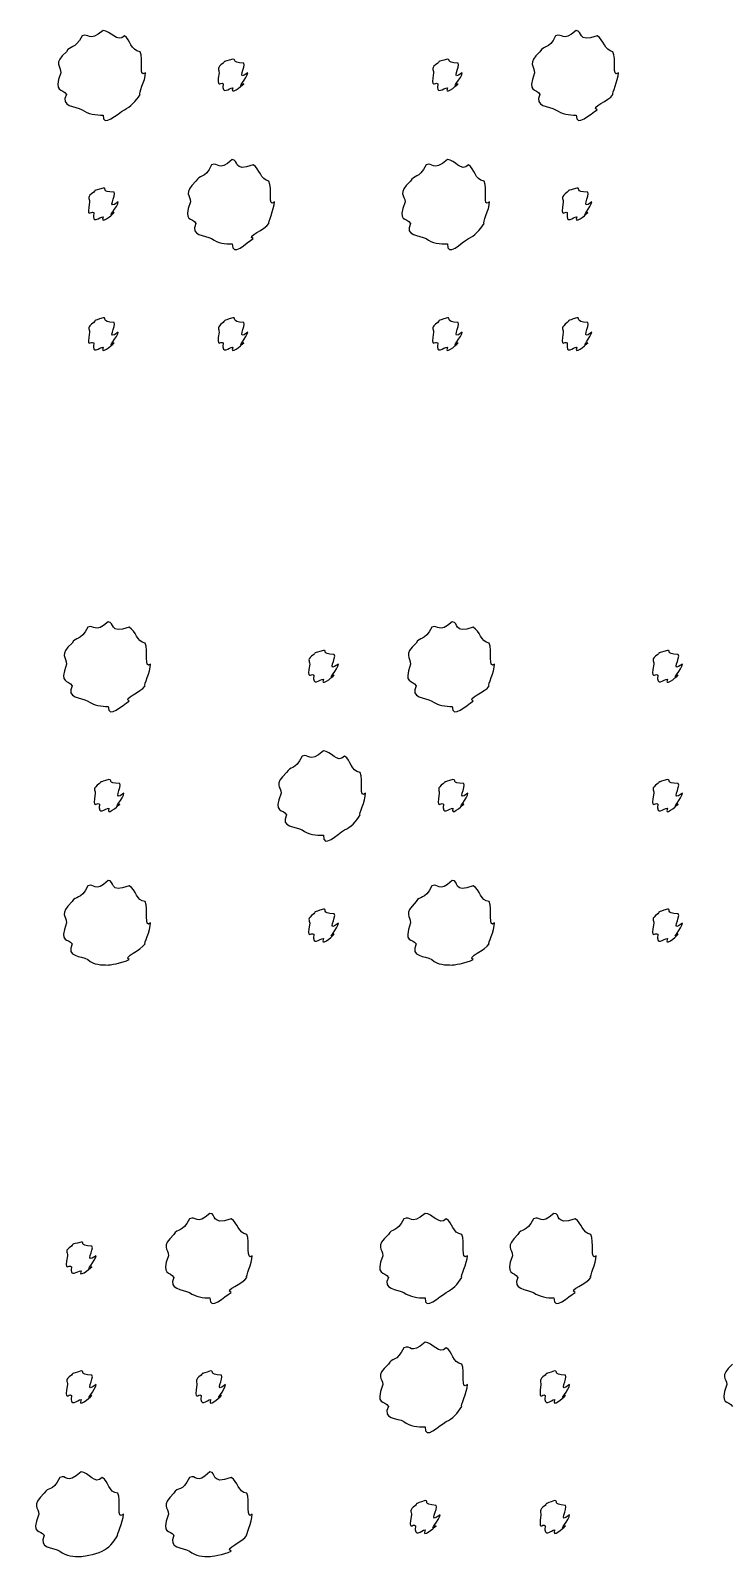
# Model space of a CAD drawing. Header units: millimetres. Extents: x -178 to -32, y 41 to 266.
# Drawn here: x -112.6 to -106.98, y 160.67 to 173 of the extents above; entities that cross this region are included whole.
import ezdxf

# ---------------------------------------------------------------- set-up
doc = ezdxf.new("R2010")
doc.units = ezdxf.units.MM
doc.layers.get('0').update_dxf_attribs({"linetype": 'CONTINUOUS'})

msp = doc.modelspace()

# ---------------------------------------------------------------- linework, layer by layer
at = {"color": 0}
for p, q in [((-112.015, 172.999), (-112.015, 172.999)), ((-108.191, 172.999), (-108.191, 172.999)), ((-110.967, 172.767), (-110.967, 172.767)), ((-109.232, 172.767), (-109.232, 172.767)), ((-110.973, 171.957), (-110.973, 171.957)), ((-109.232, 171.957), (-109.232, 171.957)), ((-112.015, 171.726), (-112.015, 171.726)), ((-108.185, 171.726), (-108.185, 171.726)), ((-112.015, 170.678), (-112.015, 170.678)), ((-110.967, 170.678), (-110.967, 170.678)), ((-109.232, 170.678), (-109.232, 170.678)), ((-108.185, 170.678), (-108.185, 170.678)), ((-111.975, 168.22), (-111.975, 168.22)), ((-109.192, 168.22), (-109.192, 168.22)), ((-110.234, 167.989), (-110.234, 167.989)), ((-107.452, 167.989), (-107.452, 167.989)), ((-110.234, 167.178), (-110.234, 167.178)), ((-111.969, 166.946), (-111.969, 166.946)), ((-109.187, 166.946), (-109.187, 166.946)), ((-107.452, 166.946), (-107.452, 166.946)), ((-111.975, 166.131), (-111.975, 166.131)), ((-109.192, 166.131), (-109.192, 166.131)), ((-110.234, 165.899), (-110.234, 165.899)), ((-107.452, 165.899), (-107.452, 165.899)), ((-111.152, 163.439), (-111.152, 163.439)), ((-109.412, 163.439), (-109.412, 163.439)), ((-108.37, 163.439), (-108.37, 163.439)), ((-112.194, 163.208), (-112.194, 163.208)), ((-109.412, 162.398), (-109.412, 162.398)), ((-112.194, 162.166), (-112.194, 162.166)), ((-111.147, 162.166), (-111.147, 162.166)), ((-108.365, 162.166), (-108.365, 162.166)), ((-112.194, 161.35), (-112.194, 161.35)), ((-111.152, 161.35), (-111.152, 161.35)), ((-109.412, 161.119), (-109.412, 161.119)), ((-108.365, 161.119), (-108.365, 161.119))]:
    msp.add_line(p, q, dxfattribs=at)
for points in [[(-112.186, 172.955), (-112.248, 172.839), (-112.282, 172.883), (-112.312, 172.828)], [(-112.015, 172.999), (-112.137, 172.897), (-112.13, 172.984), (-112.186, 172.955)], [(-111.844, 172.955), (-111.902, 172.897), (-111.955, 172.999), (-112.015, 172.999)], [(-111.717, 172.828), (-111.796, 172.839), (-111.791, 172.925), (-111.844, 172.955)], [(-108.356, 172.955), (-108.414, 172.839), (-108.453, 172.883), (-108.483, 172.828)], [(-108.191, 172.999), (-108.304, 172.897), (-108.301, 172.984), (-108.356, 172.955)], [(-108.02, 172.955), (-108.191, 172.897), (-108.131, 172.999), (-108.191, 172.999)], [(-107.893, 172.828), (-107.962, 172.839), (-107.965, 172.925), (-108.02, 172.955)], [(-112.312, 172.828), (-112.424, 172.729), (-112.357, 172.715), (-112.357, 172.657)], [(-111.673, 172.657), (-111.734, 172.61), (-111.687, 172.773), (-111.717, 172.828)], [(-108.483, 172.828), (-108.59, 172.729), (-108.527, 172.715), (-108.527, 172.657)], [(-107.849, 172.657), (-107.904, 172.61), (-107.863, 172.773), (-107.893, 172.828)], [(-112.357, 172.657), (-112.424, 172.489), (-112.341, 172.536), (-112.312, 172.481)], [(-111.717, 172.481), (-111.734, 172.489), (-111.673, 172.594), (-111.673, 172.657)], [(-111.045, 172.734), (-111.101, 172.698), (-111.078, 172.686), (-111.078, 172.657)], [(-111.078, 172.657), (-111.101, 172.515), (-111.067, 172.591), (-111.045, 172.569)], [(-110.967, 172.767), (-111.057, 172.743), (-111.023, 172.756), (-111.045, 172.734)], [(-110.879, 172.734), (-110.991, 172.743), (-110.93, 172.767), (-110.967, 172.767)], [(-110.846, 172.657), (-110.947, 172.581), (-110.857, 172.712), (-110.879, 172.734)], [(-110.879, 172.569), (-110.947, 172.515), (-110.846, 172.62), (-110.846, 172.657)], [(-109.31, 172.734), (-109.37, 172.698), (-109.343, 172.686), (-109.343, 172.657)], [(-109.343, 172.657), (-109.37, 172.515), (-109.332, 172.591), (-109.31, 172.569)], [(-109.232, 172.767), (-109.326, 172.743), (-109.288, 172.756), (-109.31, 172.734)], [(-109.144, 172.734), (-109.26, 172.743), (-109.195, 172.767), (-109.232, 172.767)], [(-109.111, 172.657), (-109.216, 172.581), (-109.122, 172.712), (-109.144, 172.734)], [(-109.144, 172.569), (-109.216, 172.515), (-109.111, 172.62), (-109.111, 172.657)], [(-108.527, 172.657), (-108.59, 172.489), (-108.512, 172.536), (-108.483, 172.481)], [(-107.893, 172.481), (-107.904, 172.489), (-107.849, 172.594), (-107.849, 172.657)], [(-111.045, 172.569), (-111.057, 172.471), (-110.996, 172.536), (-110.967, 172.536)], [(-110.967, 172.536), (-110.991, 172.471), (-110.901, 172.547), (-110.879, 172.569)], [(-109.31, 172.569), (-109.326, 172.471), (-109.262, 172.536), (-109.232, 172.536)], [(-109.232, 172.536), (-109.26, 172.471), (-109.166, 172.547), (-109.144, 172.569)], [(-112.312, 172.481), (-112.365, 172.383), (-112.241, 172.388), (-112.186, 172.359)], [(-111.844, 172.359), (-111.796, 172.383), (-111.75, 172.428), (-111.717, 172.481)], [(-108.483, 172.481), (-108.532, 172.383), (-108.411, 172.388), (-108.356, 172.359)], [(-108.02, 172.359), (-108.081, 172.383), (-107.922, 172.428), (-107.893, 172.481)], [(-112.186, 172.359), (-112.137, 172.324), (-112.073, 172.315), (-112.015, 172.315)], [(-112.015, 172.315), (-112.02, 172.207), (-111.899, 172.329), (-111.844, 172.359)], [(-108.356, 172.359), (-108.304, 172.324), (-108.246, 172.315), (-108.191, 172.315)], [(-108.191, 172.315), (-108.191, 172.207), (-108.075, 172.329), (-108.02, 172.359)], [(-111.138, 171.913), (-111.196, 171.792), (-111.235, 171.839), (-111.265, 171.781)], [(-110.973, 171.957), (-111.086, 171.85), (-111.083, 171.942), (-111.138, 171.913)], [(-110.802, 171.913), (-110.973, 171.85), (-110.914, 171.957), (-110.973, 171.957)], [(-110.675, 171.781), (-110.744, 171.792), (-110.747, 171.883), (-110.802, 171.913)], [(-109.403, 171.913), (-109.466, 171.792), (-109.5, 171.839), (-109.53, 171.781)], [(-109.232, 171.957), (-109.355, 171.85), (-109.348, 171.942), (-109.403, 171.913)], [(-109.062, 171.913), (-109.119, 171.85), (-109.173, 171.957), (-109.232, 171.957)], [(-108.935, 171.781), (-109.013, 171.792), (-109.009, 171.883), (-109.062, 171.913)], [(-112.092, 171.693), (-112.153, 171.651), (-112.125, 171.644), (-112.125, 171.615)], [(-112.015, 171.726), (-112.109, 171.695), (-112.07, 171.715), (-112.092, 171.693)], [(-111.927, 171.693), (-112.042, 171.695), (-111.978, 171.726), (-112.015, 171.726)], [(-111.893, 171.615), (-111.998, 171.534), (-111.905, 171.67), (-111.927, 171.693)], [(-111.265, 171.781), (-111.373, 171.678), (-111.309, 171.67), (-111.309, 171.615)], [(-110.631, 171.615), (-110.686, 171.56), (-110.645, 171.726), (-110.675, 171.781)], [(-109.53, 171.781), (-109.642, 171.678), (-109.574, 171.67), (-109.574, 171.615)], [(-108.891, 171.615), (-108.952, 171.56), (-108.905, 171.726), (-108.935, 171.781)], [(-108.262, 171.693), (-108.319, 171.651), (-108.295, 171.644), (-108.295, 171.615)], [(-108.185, 171.726), (-108.275, 171.695), (-108.24, 171.715), (-108.262, 171.693)], [(-108.097, 171.693), (-108.209, 171.695), (-108.148, 171.726), (-108.185, 171.726)], [(-108.064, 171.615), (-108.164, 171.534), (-108.075, 171.67), (-108.097, 171.693)], [(-112.125, 171.615), (-112.153, 171.468), (-112.114, 171.549), (-112.092, 171.527)], [(-111.927, 171.527), (-111.998, 171.468), (-111.893, 171.578), (-111.893, 171.615)], [(-111.309, 171.615), (-111.373, 171.442), (-111.294, 171.494), (-111.265, 171.439)], [(-110.675, 171.439), (-110.686, 171.442), (-110.631, 171.552), (-110.631, 171.615)], [(-109.574, 171.615), (-109.642, 171.442), (-109.559, 171.494), (-109.53, 171.439)], [(-108.935, 171.439), (-108.952, 171.442), (-108.891, 171.552), (-108.891, 171.615)], [(-108.295, 171.615), (-108.319, 171.468), (-108.284, 171.549), (-108.262, 171.527)], [(-108.097, 171.527), (-108.164, 171.468), (-108.064, 171.578), (-108.064, 171.615)], [(-112.092, 171.527), (-112.109, 171.424), (-112.044, 171.494), (-112.015, 171.494)], [(-112.015, 171.494), (-112.042, 171.424), (-111.949, 171.505), (-111.927, 171.527)], [(-111.265, 171.439), (-111.315, 171.336), (-111.193, 171.347), (-111.138, 171.318)], [(-110.802, 171.318), (-110.863, 171.336), (-110.704, 171.387), (-110.675, 171.439)], [(-109.53, 171.439), (-109.583, 171.336), (-109.458, 171.347), (-109.403, 171.318)], [(-109.062, 171.318), (-109.013, 171.336), (-108.968, 171.387), (-108.935, 171.439)], [(-108.262, 171.527), (-108.275, 171.424), (-108.214, 171.494), (-108.185, 171.494)], [(-108.185, 171.494), (-108.209, 171.424), (-108.119, 171.505), (-108.097, 171.527)], [(-111.138, 171.318), (-111.086, 171.276), (-111.028, 171.274), (-110.973, 171.274)], [(-110.973, 171.274), (-110.973, 171.159), (-110.857, 171.287), (-110.802, 171.318)], [(-109.403, 171.318), (-109.355, 171.276), (-109.291, 171.274), (-109.232, 171.274)], [(-109.232, 171.274), (-109.238, 171.159), (-109.117, 171.287), (-109.062, 171.318)], [(-112.015, 170.678), (-112.109, 170.645), (-112.07, 170.664), (-112.092, 170.64)], [(-111.927, 170.64), (-112.042, 170.645), (-111.978, 170.678), (-112.015, 170.678)], [(-110.967, 170.678), (-111.057, 170.645), (-111.023, 170.664), (-111.045, 170.64)], [(-110.879, 170.64), (-110.991, 170.645), (-110.93, 170.678), (-110.967, 170.678)], [(-109.232, 170.678), (-109.326, 170.645), (-109.288, 170.664), (-109.31, 170.64)], [(-109.144, 170.64), (-109.26, 170.645), (-109.195, 170.678), (-109.232, 170.678)], [(-108.185, 170.678), (-108.275, 170.645), (-108.24, 170.664), (-108.262, 170.64)], [(-108.097, 170.64), (-108.209, 170.645), (-108.148, 170.678), (-108.185, 170.678)], [(-112.092, 170.64), (-112.153, 170.597), (-112.125, 170.591), (-112.125, 170.562)], [(-112.125, 170.562), (-112.153, 170.416), (-112.114, 170.499), (-112.092, 170.474)], [(-111.893, 170.562), (-111.998, 170.48), (-111.905, 170.618), (-111.927, 170.64)], [(-111.927, 170.474), (-111.998, 170.416), (-111.893, 170.53), (-111.893, 170.562)], [(-111.045, 170.64), (-111.101, 170.597), (-111.078, 170.591), (-111.078, 170.562)], [(-111.078, 170.562), (-111.101, 170.416), (-111.067, 170.499), (-111.045, 170.474)], [(-110.846, 170.562), (-110.947, 170.48), (-110.857, 170.618), (-110.879, 170.64)], [(-110.879, 170.474), (-110.947, 170.416), (-110.846, 170.53), (-110.846, 170.562)], [(-109.31, 170.64), (-109.37, 170.597), (-109.343, 170.591), (-109.343, 170.562)], [(-109.343, 170.562), (-109.37, 170.416), (-109.332, 170.499), (-109.31, 170.474)], [(-109.111, 170.562), (-109.216, 170.48), (-109.122, 170.618), (-109.144, 170.64)], [(-109.144, 170.474), (-109.216, 170.416), (-109.111, 170.53), (-109.111, 170.562)], [(-108.262, 170.64), (-108.319, 170.597), (-108.295, 170.591), (-108.295, 170.562)], [(-108.295, 170.562), (-108.319, 170.416), (-108.284, 170.499), (-108.262, 170.474)], [(-108.064, 170.562), (-108.164, 170.48), (-108.075, 170.618), (-108.097, 170.64)], [(-108.097, 170.474), (-108.164, 170.416), (-108.064, 170.53), (-108.064, 170.562)], [(-112.092, 170.474), (-112.109, 170.37), (-112.044, 170.441), (-112.015, 170.441)], [(-112.015, 170.441), (-112.042, 170.37), (-111.949, 170.452), (-111.927, 170.474)], [(-111.045, 170.474), (-111.057, 170.37), (-110.996, 170.441), (-110.967, 170.441)], [(-110.967, 170.441), (-110.991, 170.37), (-110.901, 170.452), (-110.879, 170.474)], [(-109.31, 170.474), (-109.326, 170.37), (-109.262, 170.441), (-109.232, 170.441)], [(-109.232, 170.441), (-109.26, 170.37), (-109.166, 170.452), (-109.144, 170.474)], [(-108.262, 170.474), (-108.275, 170.37), (-108.214, 170.441), (-108.185, 170.441)], [(-108.185, 170.441), (-108.209, 170.37), (-108.119, 170.452), (-108.097, 170.474)], [(-111.975, 168.22), (-112.088, 168.118), (-112.085, 168.205), (-112.14, 168.176)], [(-111.804, 168.176), (-111.975, 168.118), (-111.916, 168.22), (-111.975, 168.22)], [(-109.192, 168.22), (-109.306, 168.118), (-109.303, 168.205), (-109.358, 168.176)], [(-109.022, 168.176), (-109.192, 168.118), (-109.133, 168.22), (-109.192, 168.22)], [(-112.14, 168.176), (-112.198, 168.06), (-112.237, 168.104), (-112.267, 168.049)], [(-111.677, 168.049), (-111.746, 168.06), (-111.749, 168.146), (-111.804, 168.176)], [(-109.358, 168.176), (-109.416, 168.06), (-109.454, 168.104), (-109.485, 168.049)], [(-108.895, 168.049), (-108.964, 168.06), (-108.967, 168.146), (-109.022, 168.176)], [(-112.267, 168.049), (-112.375, 167.95), (-112.311, 167.936), (-112.311, 167.878)], [(-111.633, 167.878), (-111.688, 167.831), (-111.647, 167.994), (-111.677, 168.049)], [(-110.234, 167.989), (-110.328, 167.963), (-110.29, 167.977), (-110.311, 167.955)], [(-110.146, 167.955), (-110.262, 167.963), (-110.197, 167.989), (-110.234, 167.989)], [(-109.485, 168.049), (-109.592, 167.95), (-109.529, 167.936), (-109.529, 167.878)], [(-108.851, 167.878), (-108.906, 167.831), (-108.865, 167.994), (-108.895, 168.049)], [(-107.452, 167.989), (-107.546, 167.963), (-107.507, 167.977), (-107.529, 167.955)], [(-107.364, 167.955), (-107.48, 167.963), (-107.415, 167.989), (-107.452, 167.989)], [(-112.311, 167.878), (-112.375, 167.71), (-112.296, 167.757), (-112.267, 167.702)], [(-111.677, 167.702), (-111.688, 167.71), (-111.633, 167.815), (-111.633, 167.878)], [(-110.311, 167.955), (-110.372, 167.919), (-110.345, 167.907), (-110.345, 167.878)], [(-110.345, 167.878), (-110.372, 167.736), (-110.334, 167.812), (-110.311, 167.79)], [(-110.113, 167.878), (-110.218, 167.802), (-110.124, 167.933), (-110.146, 167.955)], [(-110.146, 167.79), (-110.218, 167.736), (-110.113, 167.841), (-110.113, 167.878)], [(-109.529, 167.878), (-109.592, 167.71), (-109.514, 167.757), (-109.485, 167.702)], [(-108.895, 167.702), (-108.906, 167.71), (-108.851, 167.815), (-108.851, 167.878)], [(-107.529, 167.955), (-107.59, 167.919), (-107.562, 167.907), (-107.562, 167.878)], [(-107.562, 167.878), (-107.59, 167.736), (-107.551, 167.812), (-107.529, 167.79)], [(-107.331, 167.878), (-107.436, 167.802), (-107.342, 167.933), (-107.364, 167.955)], [(-107.364, 167.79), (-107.436, 167.736), (-107.331, 167.841), (-107.331, 167.878)], [(-110.311, 167.79), (-110.328, 167.692), (-110.263, 167.757), (-110.234, 167.757)], [(-110.234, 167.757), (-110.262, 167.692), (-110.168, 167.768), (-110.146, 167.79)], [(-107.529, 167.79), (-107.546, 167.692), (-107.481, 167.757), (-107.452, 167.757)], [(-107.452, 167.757), (-107.48, 167.692), (-107.386, 167.768), (-107.364, 167.79)], [(-112.267, 167.702), (-112.317, 167.604), (-112.195, 167.609), (-112.14, 167.58)], [(-111.804, 167.58), (-111.864, 167.604), (-111.706, 167.65), (-111.677, 167.702)], [(-109.485, 167.702), (-109.534, 167.604), (-109.413, 167.609), (-109.358, 167.58)], [(-109.022, 167.58), (-109.082, 167.604), (-108.924, 167.65), (-108.895, 167.702)], [(-112.14, 167.58), (-112.088, 167.545), (-112.03, 167.536), (-111.975, 167.536)], [(-111.975, 167.536), (-111.975, 167.428), (-111.859, 167.55), (-111.804, 167.58)], [(-109.358, 167.58), (-109.306, 167.545), (-109.248, 167.536), (-109.192, 167.536)], [(-109.192, 167.536), (-109.192, 167.428), (-109.077, 167.55), (-109.022, 167.58)], [(-110.405, 167.134), (-110.467, 167.013), (-110.502, 167.06), (-110.532, 167.002)], [(-110.234, 167.178), (-110.357, 167.071), (-110.35, 167.163), (-110.405, 167.134)], [(-110.063, 167.134), (-110.121, 167.071), (-110.175, 167.178), (-110.234, 167.178)], [(-109.937, 167.002), (-110.015, 167.013), (-110.011, 167.104), (-110.063, 167.134)], [(-110.532, 167.002), (-110.643, 166.898), (-110.576, 166.891), (-110.576, 166.836)], [(-109.893, 166.836), (-109.953, 166.781), (-109.907, 166.946), (-109.937, 167.002)], [(-112.046, 166.914), (-112.103, 166.872), (-112.08, 166.865), (-112.08, 166.836)], [(-111.969, 166.946), (-112.059, 166.916), (-112.025, 166.936), (-112.046, 166.914)], [(-111.881, 166.914), (-111.993, 166.916), (-111.932, 166.946), (-111.969, 166.946)], [(-111.848, 166.836), (-111.949, 166.755), (-111.859, 166.891), (-111.881, 166.914)], [(-109.264, 166.914), (-109.321, 166.872), (-109.297, 166.865), (-109.297, 166.836)], [(-109.187, 166.946), (-109.276, 166.916), (-109.242, 166.936), (-109.264, 166.914)], [(-109.099, 166.914), (-109.21, 166.916), (-109.15, 166.946), (-109.187, 166.946)], [(-109.066, 166.836), (-109.166, 166.755), (-109.077, 166.891), (-109.099, 166.914)], [(-107.529, 166.914), (-107.59, 166.872), (-107.562, 166.865), (-107.562, 166.836)], [(-107.452, 166.946), (-107.546, 166.916), (-107.507, 166.936), (-107.529, 166.914)], [(-107.364, 166.914), (-107.48, 166.916), (-107.415, 166.946), (-107.452, 166.946)], [(-107.331, 166.836), (-107.436, 166.755), (-107.342, 166.891), (-107.364, 166.914)], [(-112.08, 166.836), (-112.103, 166.689), (-112.069, 166.77), (-112.046, 166.748)], [(-112.046, 166.748), (-112.059, 166.645), (-111.998, 166.715), (-111.969, 166.715)], [(-111.969, 166.715), (-111.993, 166.645), (-111.903, 166.726), (-111.881, 166.748)], [(-111.881, 166.748), (-111.949, 166.689), (-111.848, 166.799), (-111.848, 166.836)], [(-110.576, 166.836), (-110.643, 166.663), (-110.561, 166.715), (-110.532, 166.66)], [(-109.937, 166.66), (-109.953, 166.663), (-109.893, 166.773), (-109.893, 166.836)], [(-109.297, 166.836), (-109.321, 166.689), (-109.286, 166.77), (-109.264, 166.748)], [(-109.264, 166.748), (-109.276, 166.645), (-109.216, 166.715), (-109.187, 166.715)], [(-109.187, 166.715), (-109.21, 166.645), (-109.121, 166.726), (-109.099, 166.748)], [(-109.099, 166.748), (-109.166, 166.689), (-109.066, 166.799), (-109.066, 166.836)], [(-107.562, 166.836), (-107.59, 166.689), (-107.551, 166.77), (-107.529, 166.748)], [(-107.529, 166.748), (-107.546, 166.645), (-107.481, 166.715), (-107.452, 166.715)], [(-107.452, 166.715), (-107.48, 166.645), (-107.386, 166.726), (-107.364, 166.748)], [(-107.364, 166.748), (-107.436, 166.689), (-107.331, 166.799), (-107.331, 166.836)], [(-110.532, 166.66), (-110.585, 166.557), (-110.46, 166.568), (-110.405, 166.539)], [(-110.063, 166.539), (-110.015, 166.557), (-109.97, 166.607), (-109.937, 166.66)], [(-110.405, 166.539), (-110.357, 166.497), (-110.292, 166.495), (-110.234, 166.495)], [(-110.234, 166.495), (-110.24, 166.38), (-110.119, 166.508), (-110.063, 166.539)], [(-111.975, 166.131), (-112.088, 166.02), (-112.085, 166.116), (-112.14, 166.087)], [(-111.804, 166.087), (-111.975, 166.02), (-111.916, 166.131), (-111.975, 166.131)], [(-109.192, 166.131), (-109.306, 166.02), (-109.303, 166.116), (-109.358, 166.087)], [(-109.022, 166.087), (-109.192, 166.02), (-109.133, 166.131), (-109.192, 166.131)], [(-112.14, 166.087), (-112.198, 165.961), (-112.237, 166.015), (-112.267, 165.96)], [(-111.677, 165.96), (-111.746, 165.961), (-111.749, 166.056), (-111.804, 166.087)], [(-109.358, 166.087), (-109.416, 165.961), (-109.454, 166.015), (-109.485, 165.96)], [(-108.895, 165.96), (-108.964, 165.961), (-108.967, 166.056), (-109.022, 166.087)], [(-112.267, 165.96), (-112.375, 165.851), (-112.311, 165.847), (-112.311, 165.789)], [(-111.633, 165.789), (-111.688, 165.734), (-111.647, 165.905), (-111.677, 165.96)], [(-110.234, 165.899), (-110.328, 165.866), (-110.29, 165.886), (-110.311, 165.861)], [(-110.146, 165.861), (-110.262, 165.866), (-110.197, 165.899), (-110.234, 165.899)], [(-109.485, 165.96), (-109.592, 165.851), (-109.529, 165.847), (-109.529, 165.789)], [(-108.851, 165.789), (-108.906, 165.734), (-108.865, 165.905), (-108.895, 165.96)], [(-107.452, 165.899), (-107.546, 165.866), (-107.507, 165.886), (-107.529, 165.861)], [(-107.364, 165.861), (-107.48, 165.866), (-107.415, 165.899), (-107.452, 165.899)], [(-112.311, 165.789), (-112.375, 165.613), (-112.296, 165.669), (-112.267, 165.618)], [(-111.677, 165.618), (-111.688, 165.613), (-111.633, 165.725), (-111.633, 165.789)], [(-110.311, 165.861), (-110.372, 165.818), (-110.345, 165.813), (-110.345, 165.784)], [(-110.345, 165.784), (-110.372, 165.637), (-110.334, 165.72), (-110.311, 165.695)], [(-110.113, 165.784), (-110.218, 165.701), (-110.124, 165.839), (-110.146, 165.861)], [(-110.146, 165.695), (-110.218, 165.637), (-110.113, 165.751), (-110.113, 165.784)], [(-109.529, 165.789), (-109.592, 165.613), (-109.514, 165.669), (-109.485, 165.618)], [(-108.895, 165.618), (-108.906, 165.613), (-108.851, 165.725), (-108.851, 165.789)], [(-107.529, 165.861), (-107.59, 165.818), (-107.562, 165.813), (-107.562, 165.784)], [(-107.562, 165.784), (-107.59, 165.637), (-107.551, 165.72), (-107.529, 165.695)], [(-107.331, 165.784), (-107.436, 165.701), (-107.342, 165.839), (-107.364, 165.861)], [(-107.364, 165.695), (-107.436, 165.637), (-107.331, 165.751), (-107.331, 165.784)], [(-110.311, 165.695), (-110.328, 165.591), (-110.263, 165.662), (-110.234, 165.662)], [(-110.234, 165.662), (-110.262, 165.591), (-110.168, 165.673), (-110.146, 165.695)], [(-107.529, 165.695), (-107.546, 165.591), (-107.481, 165.662), (-107.452, 165.662)], [(-107.452, 165.662), (-107.48, 165.591), (-107.386, 165.673), (-107.364, 165.695)], [(-112.267, 165.618), (-112.317, 165.509), (-112.195, 165.524), (-112.14, 165.491)], [(-111.804, 165.491), (-111.864, 165.509), (-111.706, 165.566), (-111.677, 165.618)], [(-109.485, 165.618), (-109.534, 165.509), (-109.413, 165.524), (-109.358, 165.491)], [(-109.022, 165.491), (-109.082, 165.509), (-108.924, 165.566), (-108.895, 165.618)], [(-112.14, 165.491), (-112.088, 165.447), (-112.03, 165.447), (-111.975, 165.447)], [(-111.975, 165.447), (-111.975, 165.447), (-111.859, 165.461), (-111.804, 165.491)], [(-109.358, 165.491), (-109.306, 165.447), (-109.248, 165.447), (-109.192, 165.447)], [(-109.192, 165.447), (-109.192, 165.447), (-109.077, 165.461), (-109.022, 165.491)], [(-111.152, 163.439), (-111.265, 163.338), (-111.262, 163.424), (-111.318, 163.395)], [(-110.981, 163.395), (-111.152, 163.338), (-111.093, 163.439), (-111.152, 163.439)], [(-109.412, 163.439), (-109.534, 163.338), (-109.527, 163.424), (-109.583, 163.395)], [(-109.241, 163.395), (-109.299, 163.338), (-109.352, 163.439), (-109.412, 163.439)], [(-108.37, 163.439), (-108.483, 163.338), (-108.48, 163.424), (-108.535, 163.395)], [(-108.199, 163.395), (-108.37, 163.338), (-108.311, 163.439), (-108.37, 163.439)], [(-111.318, 163.395), (-111.375, 163.28), (-111.414, 163.324), (-111.444, 163.269)], [(-110.854, 163.269), (-110.923, 163.28), (-110.926, 163.365), (-110.981, 163.395)], [(-109.583, 163.395), (-109.644, 163.28), (-109.679, 163.324), (-109.709, 163.269)], [(-109.114, 163.269), (-109.192, 163.28), (-109.188, 163.365), (-109.241, 163.395)], [(-108.535, 163.395), (-108.593, 163.28), (-108.632, 163.324), (-108.662, 163.269)], [(-108.072, 163.269), (-108.141, 163.28), (-108.144, 163.365), (-108.199, 163.395)], [(-112.271, 163.175), (-112.332, 163.139), (-112.304, 163.127), (-112.304, 163.098)], [(-112.194, 163.208), (-112.288, 163.183), (-112.249, 163.197), (-112.271, 163.175)], [(-112.106, 163.175), (-112.221, 163.183), (-112.157, 163.208), (-112.194, 163.208)], [(-112.073, 163.098), (-112.177, 163.022), (-112.084, 163.153), (-112.106, 163.175)], [(-111.444, 163.269), (-111.552, 163.169), (-111.488, 163.155), (-111.488, 163.098)], [(-110.81, 163.098), (-110.865, 163.051), (-110.824, 163.213), (-110.854, 163.269)], [(-109.709, 163.269), (-109.821, 163.169), (-109.753, 163.155), (-109.753, 163.098)], [(-109.07, 163.098), (-109.13, 163.051), (-109.084, 163.213), (-109.114, 163.269)], [(-108.662, 163.269), (-108.77, 163.169), (-108.706, 163.155), (-108.706, 163.098)], [(-108.028, 163.098), (-108.083, 163.051), (-108.042, 163.213), (-108.072, 163.269)], [(-112.304, 163.098), (-112.332, 162.956), (-112.293, 163.032), (-112.271, 163.009)], [(-112.106, 163.009), (-112.177, 162.956), (-112.073, 163.061), (-112.073, 163.098)], [(-111.488, 163.098), (-111.552, 162.93), (-111.473, 162.976), (-111.444, 162.921)], [(-110.854, 162.921), (-110.865, 162.93), (-110.81, 163.034), (-110.81, 163.098)], [(-109.753, 163.098), (-109.821, 162.93), (-109.738, 162.976), (-109.709, 162.921)], [(-109.114, 162.921), (-109.13, 162.93), (-109.07, 163.034), (-109.07, 163.098)], [(-108.706, 163.098), (-108.77, 162.93), (-108.691, 162.976), (-108.662, 162.921)], [(-108.072, 162.921), (-108.083, 162.93), (-108.028, 163.034), (-108.028, 163.098)], [(-112.271, 163.009), (-112.288, 162.912), (-112.223, 162.976), (-112.194, 162.976)], [(-112.194, 162.976), (-112.221, 162.912), (-112.128, 162.988), (-112.106, 163.009)], [(-111.444, 162.921), (-111.494, 162.824), (-111.373, 162.829), (-111.318, 162.8)], [(-110.981, 162.8), (-111.042, 162.824), (-110.883, 162.869), (-110.854, 162.921)], [(-109.709, 162.921), (-109.762, 162.824), (-109.638, 162.829), (-109.583, 162.8)], [(-109.241, 162.8), (-109.192, 162.824), (-109.147, 162.869), (-109.114, 162.921)], [(-108.662, 162.921), (-108.712, 162.824), (-108.59, 162.829), (-108.535, 162.8)], [(-108.199, 162.8), (-108.26, 162.824), (-108.101, 162.869), (-108.072, 162.921)], [(-111.318, 162.8), (-111.265, 162.764), (-111.207, 162.756), (-111.152, 162.756)], [(-111.152, 162.756), (-111.152, 162.647), (-111.036, 162.77), (-110.981, 162.8)], [(-109.583, 162.8), (-109.534, 162.764), (-109.469, 162.756), (-109.412, 162.756)], [(-109.412, 162.756), (-109.417, 162.647), (-109.296, 162.77), (-109.241, 162.8)], [(-108.535, 162.8), (-108.483, 162.764), (-108.425, 162.756), (-108.37, 162.756)], [(-108.37, 162.756), (-108.37, 162.647), (-108.254, 162.77), (-108.199, 162.8)], [(-109.583, 162.354), (-109.644, 162.232), (-109.679, 162.279), (-109.709, 162.221)], [(-109.412, 162.398), (-109.534, 162.29), (-109.527, 162.383), (-109.583, 162.354)], [(-109.241, 162.354), (-109.299, 162.29), (-109.352, 162.398), (-109.412, 162.398)], [(-109.114, 162.221), (-109.192, 162.232), (-109.188, 162.323), (-109.241, 162.354)], [(-112.194, 162.166), (-112.288, 162.136), (-112.249, 162.155), (-112.271, 162.133)], [(-112.106, 162.133), (-112.221, 162.136), (-112.157, 162.166), (-112.194, 162.166)], [(-111.147, 162.166), (-111.236, 162.136), (-111.202, 162.155), (-111.224, 162.133)], [(-111.058, 162.133), (-111.17, 162.136), (-111.109, 162.166), (-111.147, 162.166)], [(-109.709, 162.221), (-109.821, 162.118), (-109.753, 162.111), (-109.753, 162.056)], [(-109.07, 162.056), (-109.13, 162.001), (-109.084, 162.166), (-109.114, 162.221)], [(-108.365, 162.166), (-108.454, 162.136), (-108.42, 162.155), (-108.441, 162.133)], [(-108.276, 162.133), (-108.388, 162.136), (-108.327, 162.166), (-108.365, 162.166)], [(-106.927, 162.221), (-107.039, 162.118), (-106.971, 162.111), (-106.971, 162.056)], [(-112.271, 162.133), (-112.332, 162.092), (-112.304, 162.085), (-112.304, 162.056)], [(-112.304, 162.056), (-112.332, 161.908), (-112.293, 161.99), (-112.271, 161.968)], [(-112.073, 162.056), (-112.177, 161.975), (-112.084, 162.111), (-112.106, 162.133)], [(-112.106, 161.968), (-112.177, 161.908), (-112.073, 162.019), (-112.073, 162.056)], [(-111.224, 162.133), (-111.28, 162.092), (-111.257, 162.085), (-111.257, 162.056)], [(-111.257, 162.056), (-111.28, 161.908), (-111.246, 161.99), (-111.224, 161.968)], [(-111.026, 162.056), (-111.126, 161.975), (-111.036, 162.111), (-111.058, 162.133)], [(-111.058, 161.968), (-111.126, 161.908), (-111.026, 162.019), (-111.026, 162.056)], [(-109.753, 162.056), (-109.821, 161.882), (-109.738, 161.935), (-109.709, 161.879)], [(-109.114, 161.879), (-109.13, 161.882), (-109.07, 161.992), (-109.07, 162.056)], [(-108.441, 162.133), (-108.498, 162.092), (-108.475, 162.085), (-108.475, 162.056)], [(-108.475, 162.056), (-108.498, 161.908), (-108.464, 161.99), (-108.441, 161.968)], [(-108.243, 162.056), (-108.344, 161.975), (-108.254, 162.111), (-108.276, 162.133)], [(-108.276, 161.968), (-108.344, 161.908), (-108.243, 162.019), (-108.243, 162.056)], [(-106.971, 162.056), (-107.039, 161.882), (-106.956, 161.935), (-106.927, 161.879)], [(-112.271, 161.968), (-112.288, 161.864), (-112.223, 161.935), (-112.194, 161.935)], [(-112.194, 161.935), (-112.221, 161.864), (-112.128, 161.946), (-112.106, 161.968)], [(-111.224, 161.968), (-111.236, 161.864), (-111.175, 161.935), (-111.147, 161.935)], [(-111.147, 161.935), (-111.17, 161.864), (-111.081, 161.946), (-111.058, 161.968)], [(-108.441, 161.968), (-108.454, 161.864), (-108.393, 161.935), (-108.365, 161.935)], [(-108.365, 161.935), (-108.388, 161.864), (-108.298, 161.946), (-108.276, 161.968)], [(-109.709, 161.879), (-109.762, 161.776), (-109.638, 161.787), (-109.583, 161.758)], [(-109.241, 161.758), (-109.192, 161.776), (-109.147, 161.827), (-109.114, 161.879)], [(-109.583, 161.758), (-109.534, 161.717), (-109.469, 161.714), (-109.412, 161.714)], [(-109.412, 161.714), (-109.417, 161.6), (-109.296, 161.728), (-109.241, 161.758)], [(-112.365, 161.306), (-112.427, 161.181), (-112.461, 161.235), (-112.492, 161.18)], [(-112.194, 161.35), (-112.317, 161.24), (-112.31, 161.335), (-112.365, 161.306)], [(-112.023, 161.306), (-112.081, 161.24), (-112.135, 161.35), (-112.194, 161.35)], [(-111.896, 161.18), (-111.975, 161.181), (-111.971, 161.276), (-112.023, 161.306)], [(-111.318, 161.306), (-111.375, 161.181), (-111.414, 161.235), (-111.444, 161.18)], [(-111.152, 161.35), (-111.265, 161.24), (-111.262, 161.335), (-111.318, 161.306)], [(-110.981, 161.306), (-111.152, 161.24), (-111.093, 161.35), (-111.152, 161.35)], [(-110.854, 161.18), (-110.923, 161.181), (-110.926, 161.276), (-110.981, 161.306)], [(-112.492, 161.18), (-112.603, 161.071), (-112.536, 161.066), (-112.536, 161.008)], [(-111.852, 161.008), (-111.913, 160.953), (-111.866, 161.124), (-111.896, 161.18)], [(-111.444, 161.18), (-111.552, 161.071), (-111.488, 161.066), (-111.488, 161.008)], [(-110.81, 161.008), (-110.865, 160.953), (-110.824, 161.124), (-110.854, 161.18)], [(-109.489, 161.08), (-109.549, 161.037), (-109.522, 161.032), (-109.522, 161.003)], [(-109.412, 161.119), (-109.505, 161.086), (-109.467, 161.105), (-109.489, 161.08)], [(-109.323, 161.08), (-109.439, 161.086), (-109.375, 161.119), (-109.412, 161.119)], [(-109.291, 161.003), (-109.395, 160.92), (-109.301, 161.058), (-109.323, 161.08)], [(-108.441, 161.08), (-108.498, 161.037), (-108.475, 161.032), (-108.475, 161.003)], [(-108.365, 161.119), (-108.454, 161.086), (-108.42, 161.105), (-108.441, 161.08)], [(-108.276, 161.08), (-108.388, 161.086), (-108.327, 161.119), (-108.365, 161.119)], [(-108.243, 161.003), (-108.344, 160.92), (-108.254, 161.058), (-108.276, 161.08)], [(-112.536, 161.008), (-112.603, 160.832), (-112.521, 160.889), (-112.492, 160.838)], [(-111.896, 160.838), (-111.913, 160.832), (-111.852, 160.945), (-111.852, 161.008)], [(-111.488, 161.008), (-111.552, 160.832), (-111.473, 160.889), (-111.444, 160.838)], [(-110.854, 160.838), (-110.865, 160.832), (-110.81, 160.945), (-110.81, 161.008)], [(-109.522, 161.003), (-109.549, 160.857), (-109.511, 160.94), (-109.489, 160.915)], [(-109.323, 160.915), (-109.395, 160.857), (-109.291, 160.97), (-109.291, 161.003)], [(-108.475, 161.003), (-108.498, 160.857), (-108.464, 160.94), (-108.441, 160.915)], [(-108.276, 160.915), (-108.344, 160.857), (-108.243, 160.97), (-108.243, 161.003)], [(-112.492, 160.838), (-112.544, 160.729), (-112.42, 160.744), (-112.365, 160.711)], [(-112.023, 160.711), (-111.975, 160.729), (-111.929, 160.786), (-111.896, 160.838)], [(-111.444, 160.838), (-111.494, 160.729), (-111.373, 160.744), (-111.318, 160.711)], [(-110.981, 160.711), (-111.042, 160.729), (-110.883, 160.786), (-110.854, 160.838)], [(-109.489, 160.915), (-109.505, 160.81), (-109.44, 160.882), (-109.412, 160.882)], [(-109.412, 160.882), (-109.439, 160.81), (-109.346, 160.893), (-109.323, 160.915)], [(-108.441, 160.915), (-108.454, 160.81), (-108.393, 160.882), (-108.365, 160.882)], [(-108.365, 160.882), (-108.388, 160.81), (-108.298, 160.893), (-108.276, 160.915)], [(-112.365, 160.711), (-112.317, 160.667), (-112.252, 160.667), (-112.194, 160.667)], [(-112.194, 160.667), (-112.2, 160.667), (-112.078, 160.681), (-112.023, 160.711)], [(-111.318, 160.711), (-111.265, 160.667), (-111.207, 160.667), (-111.152, 160.667)], [(-111.152, 160.667), (-111.152, 160.667), (-111.036, 160.681), (-110.981, 160.711)]]:
    msp.add_open_spline(points, degree=3, dxfattribs=at)

doc.saveas('drawing.dxf')
